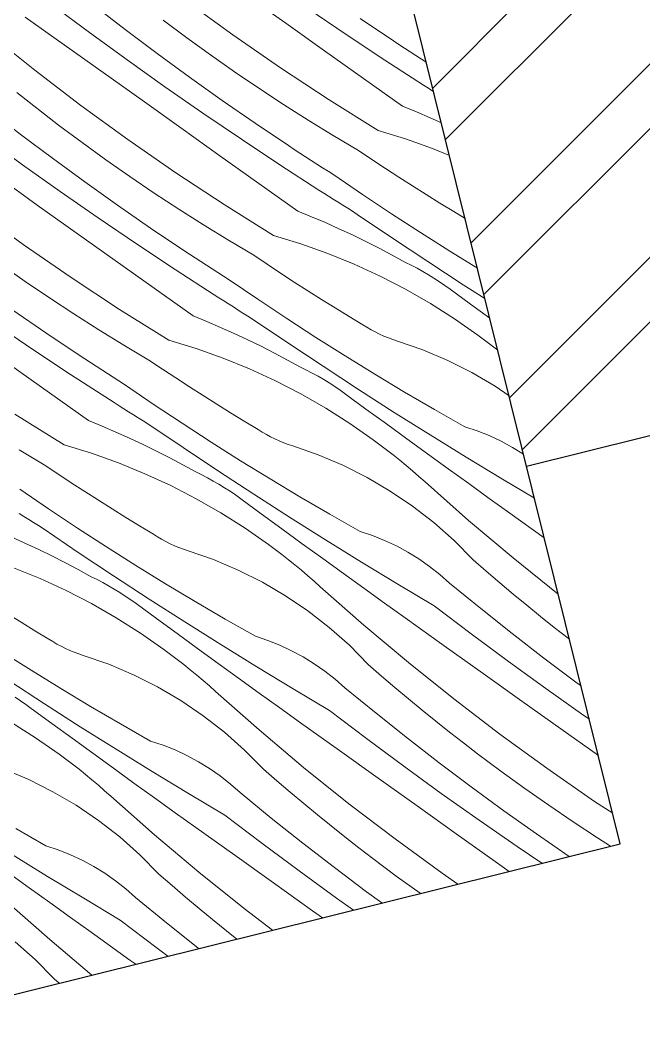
# Model space of a CAD drawing. Header units: millimetres. Extents: x -6376 to 18241, y -2739 to 17970.
# Drawn here: x 11990 to 12504, y 2060 to 2893 of the extents above; entities that cross this region are included whole.
import ezdxf

# ---------------------------------------------------------------- set-up
doc = ezdxf.new("R2010")
doc.units = ezdxf.units.MM
doc.header["$MEASUREMENT"] = 0
doc.layers.add('101 Стіни', color=7, linetype='Continuous')
doc.layers.add('102 Колони', color=7, linetype='Continuous')
doc.layers.add('101 Стіни_Ном._пера__1', color=18, linetype='Continuous', lineweight=25, true_color=0x040404)
doc.layers.add('102 Колони_Ном._пера__1', color=18, linetype='Continuous', lineweight=25, true_color=0x040404)
doc.layers.add('102 Колони_Ном._пера__3', color=255, linetype='Continuous', lineweight=13)

# ---------------------------------------------------------------- blocks, each defined once
blk = doc.blocks.new('Стіна_1', base_point=(-6376.21, -1583.91))
at = {"layer": '101 Стіни', "linetype": 'Continuous', "lineweight": 0, "true_color": 0xffffff}
h = blk.add_hatch(dxfattribs=at)
h.set_pattern_fill('Кирпич_01', style=0, pattern_type=2)
h.set_pattern_definition([(45, (0, 0), (-79.5495, 79.5495), []), (45, (-26.52, 26.52), (-79.5495, 79.5495), [])])
h.paths.add_polyline_path([(12276.88, 3049.7), (12407.07, 2525.62), (13227.2, 2729.35), (13097.01, 3253.42)])
at = {"layer": '101 Стіни_Ном._пера__1', "color": 18, "linetype": 'Continuous', "lineweight": 25, "true_color": 0x040404, "flags": 128}
blk.add_lwpolyline([(12407.07, 2525.62), (13227.2, 2729.35)], dxfattribs=at)
blk = doc.blocks.new('*X38')
at = {"layer": '102 Колони_Ном._пера__3', "color": 255, "linetype": 'Continuous', "lineweight": 13}
for p, q in [((12047.3, 2882.39), (12016.65, 2905.12)), ((12076.47, 2885.08), (12050.33, 2905.3)), ((12165.11, 2880.58), (12126.42, 2908.68)), ((12208.73, 2890.17), (12176.67, 2912.98)), ((12258.45, 2880.96), (12226.87, 2902.37)), ((12026.37, 2872.42), (11994.34, 2895.27)), ((12127.36, 2878.18), (12108, 2892.62)), ((12240.8, 2867.37), (12208.73, 2890.17)), ((12297.38, 2875.66), (12269.93, 2894.05)), ((12002.2, 2851.48), (11964.88, 2881.38)), ((12078.19, 2859.98), (12047.3, 2882.39)), ((12102.89, 2865.22), (12076.47, 2885.08)), ((12204.45, 2853.39), (12165.11, 2880.58)), ((12290.26, 2859.88), (12258.45, 2880.96)), ((12058.41, 2849.59), (12026.37, 2872.42)), ((12146.92, 2864.03), (12127.36, 2878.18)), ((12302.02, 2872.6), (12297.38, 2875.66)), ((12306.67, 2869.56), (12302.02, 2872.6)), ((12129.57, 2845.73), (12102.89, 2865.22)), ((12166.7, 2850.17), (12146.92, 2864.03)), ((12272.87, 2844.58), (12240.8, 2867.37)), ((12311.32, 2866.53), (12306.67, 2869.56)), ((12315.98, 2863.51), (12311.32, 2866.53)), ((12320.64, 2860.5), (12315.98, 2863.51)), ((12109.31, 2837.91), (12078.19, 2859.98)), ((12322.29, 2839.14), (12290.26, 2859.88)), ((12324.5, 2858.02), (12320.64, 2860.5)), ((12040.21, 2822.47), (12002.2, 2851.48)), ((12090.46, 2826.77), (12058.41, 2849.59)), ((12186.69, 2836.62), (12166.7, 2850.17)), ((12244.41, 2827.14), (12204.45, 2853.39)), ((12156.51, 2826.6), (12129.57, 2845.73)), ((12304.95, 2821.8), (12272.87, 2844.58)), ((12326.23, 2836.62), (12322.29, 2839.14)), ((11998.83, 2824.14), (11987.46, 2833.17)), ((12140.66, 2816.16), (12109.31, 2837.91)), ((12206.88, 2823.37), (12186.69, 2836.62)), ((12330.18, 2834.1), (12326.23, 2836.62)), ((12330.49, 2833.91), (12330.18, 2834.1)), ((12010.27, 2815.22), (11998.83, 2824.14)), ((12078.9, 2794.36), (12040.21, 2822.47)), ((12122.52, 2803.96), (12090.46, 2826.77)), ((12183.72, 2807.84), (12156.51, 2826.6)), ((12227.26, 2810.42), (12206.88, 2823.37)), ((12284.99, 2801.84), (12244.41, 2827.14)), ((12304.95, 2821.8), (12316.31, 2817.16)), ((11990.26, 2798.87), (11964.12, 2819.09)), ((12021.79, 2806.41), (12010.27, 2815.22)), ((12172.24, 2794.75), (12140.66, 2816.16)), ((12316.31, 2817.16), (12327.59, 2812.33)), ((12041.15, 2791.97), (12021.79, 2806.41)), ((12211.17, 2789.45), (12183.72, 2807.84)), ((12247.84, 2797.78), (12227.26, 2810.42)), ((12327.59, 2812.33), (12336.88, 2808.18)), ((12016.68, 2779.01), (11990.26, 2798.87)), ((12154.59, 2781.16), (12122.52, 2803.96)), ((12268.6, 2785.45), (12247.84, 2797.78)), ((12284.99, 2801.84), (12307.47, 2794.92)), ((11991.98, 2773.77), (11961.09, 2796.18)), ((12060.71, 2777.82), (12041.15, 2791.97)), ((12118.23, 2767.18), (12078.9, 2794.36)), ((12204.05, 2773.67), (12172.24, 2794.75)), ((12215.81, 2786.39), (12211.17, 2789.45)), ((12307.47, 2794.92), (12329.62, 2787.01)), ((12186.66, 2758.37), (12154.59, 2781.16)), ((12220.46, 2783.35), (12215.81, 2786.39)), ((12225.11, 2780.32), (12220.46, 2783.35)), ((12229.77, 2777.3), (12225.11, 2780.32)), ((12279.66, 2778.03), (12268.6, 2785.45)), ((12329.62, 2787.01), (12343.55, 2781.33)), ((12023.1, 2751.7), (11991.98, 2773.77)), ((12043.36, 2759.52), (12016.68, 2779.01)), ((12080.49, 2763.96), (12060.71, 2777.82)), ((12236.08, 2752.93), (12204.05, 2773.67)), ((12234.43, 2774.29), (12229.77, 2777.3)), ((12239.1, 2771.29), (12234.43, 2774.29)), ((12290.78, 2770.69), (12279.66, 2778.03)), ((12004.25, 2740.56), (11972.2, 2763.38)), ((12100.48, 2750.41), (12080.49, 2763.96)), ((12158.2, 2740.93), (12118.23, 2767.18)), ((12243.78, 2768.3), (12239.1, 2771.29)), ((12248.47, 2765.32), (12243.78, 2768.3)), ((12272.08, 2749.21), (12248.47, 2765.32)), ((12301.94, 2763.43), (12290.78, 2770.69)), ((12313.16, 2756.24), (12301.94, 2763.43)), ((12070.3, 2740.39), (12043.36, 2759.52)), ((12218.74, 2735.59), (12186.66, 2758.37)), ((12324.43, 2749.14), (12313.16, 2756.24)), ((12054.45, 2729.95), (12023.1, 2751.7)), ((12120.67, 2737.16), (12100.48, 2750.41)), ((12240.02, 2750.41), (12236.08, 2752.93)), ((12243.97, 2747.89), (12240.02, 2750.41)), ((12247.91, 2745.38), (12243.97, 2747.89)), ((12295.87, 2733.38), (12272.08, 2749.21)), ((12335.74, 2742.11), (12324.43, 2749.14)), ((12036.31, 2717.75), (12004.25, 2740.56)), ((12097.51, 2721.62), (12070.3, 2740.39)), ((12198.78, 2715.63), (12158.2, 2740.93)), ((12251.87, 2742.88), (12247.91, 2745.38)), ((12255.82, 2740.38), (12251.87, 2742.88)), ((12259.78, 2737.89), (12255.82, 2740.38)), ((12347.11, 2735.17), (12335.74, 2742.11)), ((11992.69, 2708.15), (11954, 2736.26)), ((12086.03, 2708.54), (12054.45, 2729.95)), ((12141.05, 2724.21), (12120.67, 2737.16)), ((12218.74, 2735.59), (12230.1, 2730.95)), ((12230.1, 2730.95), (12241.38, 2726.12)), ((12263.74, 2735.4), (12259.78, 2737.89)), ((12267.71, 2732.91), (12263.74, 2735.4)), ((12296.64, 2713.37), (12267.71, 2732.91)), ((12319.85, 2717.83), (12295.87, 2733.38)), ((12356.4, 2729.58), (12347.11, 2735.17)), ((12124.96, 2703.24), (12097.51, 2721.62)), ((12161.63, 2711.57), (12141.05, 2724.21)), ((12241.38, 2726.12), (12252.58, 2721.11)), ((12068.38, 2694.95), (12036.31, 2717.75)), ((12198.78, 2715.63), (12221.26, 2708.71)), ((12252.58, 2721.11), (12263.7, 2715.92)), ((12263.7, 2715.92), (12274.73, 2710.54)), ((12325.72, 2694.06), (12296.64, 2713.37)), ((12344.01, 2702.57), (12319.85, 2717.83)), ((12032.02, 2680.97), (11992.69, 2708.15)), ((12117.84, 2687.46), (12086.03, 2708.54)), ((12182.39, 2699.24), (12161.63, 2711.57)), ((12221.26, 2708.71), (12243.41, 2700.8)), ((12274.73, 2710.54), (12285.67, 2704.99)), ((12285.67, 2704.99), (12296.52, 2699.26)), ((12129.6, 2700.18), (12124.96, 2703.24)), ((12134.25, 2697.14), (12129.6, 2700.18)), ((12138.9, 2694.11), (12134.25, 2697.14)), ((12193.45, 2691.82), (12182.39, 2699.24)), ((12243.41, 2700.8), (12265.19, 2691.92)), ((12296.52, 2699.26), (12307.27, 2693.35)), ((12366.56, 2688.7), (12344.01, 2702.57)), ((11994.28, 2677.75), (11974.5, 2691.61)), ((12100.45, 2672.16), (12068.38, 2694.95)), ((12143.56, 2691.09), (12138.9, 2694.11)), ((12148.22, 2688.08), (12143.56, 2691.09)), ((12204.57, 2684.48), (12193.45, 2691.82)), ((12265.19, 2691.92), (12286.55, 2682.08)), ((12312.1, 2690.97), (12307.27, 2693.35)), ((12316.87, 2688.49), (12312.1, 2690.97)), ((12321.58, 2685.89), (12316.87, 2688.49)), ((12354.97, 2675), (12325.72, 2694.06)), ((12071.99, 2654.72), (12032.02, 2680.97)), ((12149.87, 2666.72), (12117.84, 2687.46)), ((12152.89, 2685.08), (12148.22, 2688.08)), ((12157.57, 2682.09), (12152.89, 2685.08)), ((12162.26, 2679.11), (12157.57, 2682.09)), ((12215.73, 2677.21), (12204.57, 2684.48)), ((12286.55, 2682.08), (12307.46, 2671.31)), ((12326.23, 2683.18), (12321.58, 2685.89)), ((12330.82, 2680.36), (12326.23, 2683.18)), ((12335.33, 2677.44), (12330.82, 2680.36)), ((12014.27, 2664.2), (11994.28, 2677.75)), ((12132.53, 2649.38), (12100.45, 2672.16)), ((12185.87, 2663), (12162.26, 2679.11)), ((12226.95, 2670.03), (12215.73, 2677.21)), ((12339.78, 2674.41), (12335.33, 2677.44)), ((12344.16, 2671.28), (12339.78, 2674.41)), ((12372.8, 2663.59), (12354.97, 2675)), ((12034.46, 2650.95), (12014.27, 2664.2)), ((12153.81, 2664.2), (12149.87, 2666.72)), ((12157.76, 2661.68), (12153.81, 2664.2)), ((12238.21, 2662.93), (12226.95, 2670.03)), ((12307.46, 2671.31), (12327.87, 2659.62)), ((12361.01, 2658.94), (12344.16, 2671.28)), ((12161.7, 2659.17), (12157.76, 2661.68)), ((12165.66, 2656.67), (12161.7, 2659.17)), ((12169.61, 2654.17), (12165.66, 2656.67)), ((12209.66, 2647.17), (12185.87, 2663)), ((12249.53, 2655.9), (12238.21, 2662.93)), ((12260.9, 2648.96), (12249.53, 2655.9)), ((12327.87, 2659.62), (12347.74, 2647.04)), ((12376.82, 2647.4), (12361.01, 2658.94)), ((12011.3, 2635.41), (11984.09, 2654.18)), ((12054.84, 2638), (12034.46, 2650.95)), ((12112.57, 2629.42), (12071.99, 2654.72)), ((12132.53, 2649.38), (12143.89, 2644.74)), ((12173.57, 2651.68), (12169.61, 2654.17)), ((12177.53, 2649.19), (12173.57, 2651.68)), ((12181.5, 2646.7), (12177.53, 2649.19)), ((12210.43, 2627.16), (12181.5, 2646.7)), ((12233.64, 2631.62), (12209.66, 2647.17)), ((12272.31, 2642.1), (12260.9, 2648.96)), ((12347.74, 2647.04), (12367.03, 2633.59)), ((11999.82, 2622.33), (11968.24, 2643.74)), ((12143.89, 2644.74), (12155.17, 2639.91)), ((12155.17, 2639.91), (12166.37, 2634.9)), ((12275.65, 2639.98), (12272.31, 2642.1)), ((12279.05, 2637.98), (12275.65, 2639.98)), ((12038.75, 2617.02), (12011.3, 2635.41)), ((12075.42, 2625.36), (12054.84, 2638)), ((12166.37, 2634.9), (12177.49, 2629.71)), ((12257.8, 2616.36), (12233.64, 2631.62)), ((12282.53, 2636.1), (12279.05, 2637.98)), ((12286.06, 2634.34), (12282.53, 2636.1)), ((12289.66, 2632.71), (12286.06, 2634.34)), ((12293.31, 2631.21), (12289.66, 2632.71)), ((12297.01, 2629.84), (12293.31, 2631.21)), ((12372.55, 2629.5), (12367.03, 2633.59)), ((12031.63, 2601.25), (11999.82, 2622.33)), ((12096.18, 2613.03), (12075.42, 2625.36)), ((12112.57, 2629.42), (12135.05, 2622.5)), ((12135.05, 2622.5), (12157.2, 2614.59)), ((12177.49, 2629.71), (12188.52, 2624.33)), ((12188.52, 2624.33), (12199.46, 2618.78)), ((12239.51, 2607.85), (12210.43, 2627.16)), ((12300.76, 2628.59), (12297.01, 2629.84)), ((12321.71, 2621.3), (12300.76, 2628.59)), ((12378.02, 2625.34), (12372.55, 2629.5)), ((12383.33, 2621.2), (12378.02, 2625.34)), ((12043.39, 2613.97), (12038.75, 2617.02)), ((12048.04, 2610.93), (12043.39, 2613.97)), ((12157.2, 2614.59), (12178.98, 2605.71)), ((12199.46, 2618.78), (12210.31, 2613.04)), ((12282.15, 2601.38), (12257.8, 2616.36)), ((12342.13, 2612.65), (12321.71, 2621.3)), ((12014.24, 2585.95), (11982.17, 2608.74)), ((12052.69, 2607.9), (12048.04, 2610.93)), ((12057.35, 2604.88), (12052.69, 2607.9)), ((12107.24, 2605.61), (12096.18, 2613.03)), ((12118.35, 2598.27), (12107.24, 2605.61)), ((12178.98, 2605.71), (12200.34, 2595.87)), ((12210.31, 2613.04), (12221.06, 2607.14)), ((12225.89, 2604.76), (12221.06, 2607.14)), ((12268.76, 2588.79), (12239.51, 2607.85)), ((12361.95, 2602.7), (12342.13, 2612.65)), ((12063.66, 2580.51), (12031.63, 2601.25)), ((12062.01, 2601.87), (12057.35, 2604.88)), ((12066.68, 2598.87), (12062.01, 2601.87)), ((12071.36, 2595.88), (12066.68, 2598.87)), ((12129.52, 2591), (12118.35, 2598.27)), ((12230.66, 2602.28), (12225.89, 2604.76)), ((12235.37, 2599.68), (12230.66, 2602.28)), ((12240.02, 2596.97), (12235.37, 2599.68)), ((12244.61, 2594.15), (12240.02, 2596.97)), ((12306.66, 2586.69), (12282.15, 2601.38)), ((12381.09, 2591.48), (12361.95, 2602.7)), ((12076.05, 2592.9), (12071.36, 2595.88)), ((12099.65, 2576.79), (12076.05, 2592.9)), ((12140.74, 2583.82), (12129.52, 2591)), ((12200.34, 2595.87), (12221.25, 2585.1)), ((12249.12, 2591.23), (12244.61, 2594.15)), ((12253.57, 2588.2), (12249.12, 2591.23)), ((12298.16, 2569.97), (12268.76, 2588.79)), ((12392.65, 2583.65), (12381.09, 2591.48)), ((12046.32, 2563.17), (12014.24, 2585.95)), ((12067.6, 2577.99), (12063.66, 2580.51)), ((12152, 2576.72), (12140.74, 2583.82)), ((12221.25, 2585.1), (12241.66, 2573.41)), ((12257.95, 2585.07), (12253.57, 2588.2)), ((12274.8, 2572.73), (12257.95, 2585.07)), ((12331.35, 2572.3), (12306.66, 2586.69)), ((12071.55, 2575.47), (12067.6, 2577.99)), ((12075.49, 2572.96), (12071.55, 2575.47)), ((12079.45, 2570.46), (12075.49, 2572.96)), ((12123.45, 2560.96), (12099.65, 2576.79)), ((12163.32, 2569.69), (12152, 2576.72)), ((12241.66, 2573.41), (12261.53, 2560.83)), ((12291.68, 2560.41), (12274.8, 2572.73)), ((12356.21, 2558.2), (12331.35, 2572.3)), ((12026.36, 2543.21), (11985.78, 2568.51)), ((12083.4, 2567.96), (12079.45, 2570.46)), ((12087.36, 2565.47), (12083.4, 2567.96)), ((12091.32, 2562.98), (12087.36, 2565.47)), ((12174.69, 2562.75), (12163.32, 2569.69)), ((12327.72, 2551.39), (12298.16, 2569.97)), ((12046.32, 2563.17), (12057.68, 2558.53)), ((12057.68, 2558.53), (12068.96, 2553.7)), ((12095.29, 2560.49), (12091.32, 2562.98)), ((12124.21, 2540.95), (12095.29, 2560.49)), ((12147.43, 2545.41), (12123.45, 2560.96)), ((12186.1, 2555.88), (12174.69, 2562.75)), ((12189.44, 2553.77), (12186.1, 2555.88)), ((12261.53, 2560.83), (12280.82, 2547.38)), ((12308.58, 2548.12), (12291.68, 2560.41)), ((12366.38, 2554.79), (12356.21, 2558.2)), ((12068.96, 2553.7), (12080.16, 2548.69)), ((12080.16, 2548.69), (12091.28, 2543.49)), ((12192.84, 2551.77), (12189.44, 2553.77)), ((12196.32, 2549.89), (12192.84, 2551.77)), ((12199.85, 2548.13), (12196.32, 2549.89)), ((12203.45, 2546.5), (12199.85, 2548.13)), ((12286.34, 2543.29), (12280.82, 2547.38)), ((12325.5, 2535.85), (12308.58, 2548.12)), ((12357.43, 2533.05), (12327.72, 2551.39)), ((12376.34, 2550.8), (12366.38, 2554.79)), ((12386.06, 2546.26), (12376.34, 2550.8)), ((12009.97, 2526.82), (11989.2, 2539.15)), ((12026.36, 2543.21), (12048.84, 2536.29)), ((12091.28, 2543.49), (12102.31, 2538.12)), ((12153.3, 2521.64), (12124.21, 2540.95)), ((12171.59, 2530.14), (12147.43, 2545.41)), ((12207.1, 2545), (12203.45, 2546.5)), ((12210.8, 2543.63), (12207.1, 2545)), ((12214.55, 2542.38), (12210.8, 2543.63)), ((12235.5, 2535.09), (12214.55, 2542.38)), ((12291.81, 2539.13), (12286.34, 2543.29)), ((12297.23, 2534.9), (12291.81, 2539.13)), ((12395.5, 2541.17), (12386.06, 2546.26)), ((12404.59, 2535.58), (12395.5, 2541.17)), ((12048.84, 2536.29), (12070.99, 2528.38)), ((12102.31, 2538.12), (12113.25, 2532.57)), ((12113.25, 2532.57), (12124.1, 2526.83)), ((12255.92, 2526.44), (12235.5, 2535.09)), ((12302.59, 2530.6), (12297.23, 2534.9)), ((12307.89, 2526.23), (12302.59, 2530.6)), ((12342.43, 2523.62), (12325.5, 2535.85)), ((12387.29, 2514.96), (12357.43, 2533.05)), ((12021.03, 2519.4), (12009.97, 2526.82)), ((12070.99, 2528.38), (12092.77, 2519.5)), ((12124.1, 2526.83), (12134.85, 2520.93)), ((12195.94, 2515.17), (12171.59, 2530.14)), ((12275.74, 2516.49), (12255.92, 2526.44)), ((12313.14, 2521.79), (12307.89, 2526.23)), ((12359.39, 2511.41), (12342.43, 2523.62)), ((12032.14, 2512.06), (12021.03, 2519.4)), ((12092.77, 2519.5), (12114.13, 2509.66)), ((12139.68, 2518.55), (12134.85, 2520.93)), ((12144.45, 2516.06), (12139.68, 2518.55)), ((12149.16, 2513.47), (12144.45, 2516.06)), ((12182.55, 2502.58), (12153.3, 2521.64)), ((12220.45, 2500.48), (12195.94, 2515.17)), ((12294.88, 2505.27), (12275.74, 2516.49)), ((12318.33, 2517.29), (12313.14, 2521.79)), ((12323.46, 2512.72), (12318.33, 2517.29)), ((12413.6, 2499.31), (12387.29, 2514.96)), ((12013.44, 2490.58), (11989.84, 2506.69)), ((12043.31, 2504.79), (12032.14, 2512.06)), ((12114.13, 2509.66), (12135.04, 2498.89)), ((12153.81, 2510.76), (12149.16, 2513.47)), ((12158.4, 2507.94), (12153.81, 2510.76)), ((12162.91, 2505.02), (12158.4, 2507.94)), ((12313.24, 2492.83), (12294.88, 2505.27)), ((12359.32, 2481.09), (12323.46, 2512.72)), ((12376.37, 2499.23), (12359.39, 2511.41)), ((12054.53, 2497.61), (12043.31, 2504.79)), ((12065.79, 2490.51), (12054.53, 2497.61)), ((12135.04, 2498.89), (12155.44, 2487.2)), ((12167.36, 2501.99), (12162.91, 2505.02)), ((12171.74, 2498.86), (12167.36, 2501.99)), ((12188.59, 2486.52), (12171.74, 2498.86)), ((12211.95, 2483.76), (12182.55, 2502.58)), ((12245.14, 2486.09), (12220.45, 2500.48)), ((12393.36, 2487.07), (12376.37, 2499.23)), ((12037.24, 2474.75), (12013.44, 2490.58)), ((12077.11, 2483.48), (12065.79, 2490.51)), ((12330.75, 2479.23), (12313.24, 2492.83)), ((11993.24, 2484.25), (11989.28, 2486.75)), ((11997.19, 2481.75), (11993.24, 2484.25)), ((12001.15, 2479.25), (11997.19, 2481.75)), ((12088.48, 2476.54), (12077.11, 2483.48)), ((12155.44, 2487.2), (12175.32, 2474.62)), ((12205.47, 2474.2), (12188.59, 2486.52)), ((12241.51, 2465.18), (12211.95, 2483.76)), ((12270, 2471.99), (12245.14, 2486.09)), ((12395.93, 2450.32), (12359.32, 2481.09)), ((12421.66, 2466.87), (12393.36, 2487.07)), ((12005.11, 2476.77), (12001.15, 2479.25)), ((12009.08, 2474.28), (12005.11, 2476.77)), ((12038, 2454.74), (12009.08, 2474.28)), ((12061.22, 2459.2), (12037.24, 2474.75)), ((12099.89, 2469.67), (12088.48, 2476.54)), ((12175.32, 2474.62), (12194.61, 2461.17)), ((12222.37, 2461.91), (12205.47, 2474.2)), ((12280.17, 2468.57), (12270, 2471.99)), ((12347.35, 2464.51), (12330.75, 2479.23)), ((11982.75, 2467.49), (11993.95, 2462.48)), ((12103.23, 2467.56), (12099.89, 2469.67)), ((12106.63, 2465.56), (12103.23, 2467.56)), ((12110.1, 2463.68), (12106.63, 2465.56)), ((12113.64, 2461.92), (12110.1, 2463.68)), ((12271.22, 2446.84), (12241.51, 2465.18)), ((12290.13, 2464.59), (12280.17, 2468.57)), ((12299.84, 2460.05), (12290.13, 2464.59)), ((12362.95, 2448.75), (12347.35, 2464.51)), ((11993.95, 2462.48), (12005.07, 2457.28)), ((12005.07, 2457.28), (12016.1, 2451.91)), ((12085.38, 2443.93), (12061.22, 2459.2)), ((12117.24, 2460.29), (12113.64, 2461.92)), ((12120.89, 2458.79), (12117.24, 2460.29)), ((12124.59, 2457.42), (12120.89, 2458.79)), ((12128.34, 2456.17), (12124.59, 2457.42)), ((12149.29, 2448.88), (12128.34, 2456.17)), ((12200.13, 2457.08), (12194.61, 2461.17)), ((12205.6, 2452.92), (12200.13, 2457.08)), ((12239.29, 2449.64), (12222.37, 2461.91)), ((12309.29, 2454.96), (12299.84, 2460.05)), ((12016.1, 2451.91), (12027.04, 2446.36)), ((12067.09, 2435.43), (12038, 2454.74)), ((12169.71, 2440.23), (12149.29, 2448.88)), ((12211.02, 2448.69), (12205.6, 2452.92)), ((12216.38, 2444.39), (12211.02, 2448.69)), ((12256.22, 2437.41), (12239.29, 2449.64)), ((12318.43, 2449.35), (12309.29, 2454.96)), ((12327.23, 2443.22), (12318.43, 2449.35)), ((12373.9, 2439.22), (12362.95, 2448.75)), ((12433.19, 2420.47), (12395.93, 2450.32)), ((11984.78, 2442.17), (12006.55, 2433.29)), ((12027.04, 2446.36), (12037.89, 2440.62)), ((12037.89, 2440.62), (12048.64, 2434.72)), ((12109.73, 2428.96), (12085.38, 2443.93)), ((12189.53, 2430.28), (12169.71, 2440.23)), ((12221.68, 2440.02), (12216.38, 2444.39)), ((12226.93, 2435.58), (12221.68, 2440.02)), ((12301.08, 2428.75), (12271.22, 2446.84)), ((12335.67, 2436.61), (12327.23, 2443.22)), ((12384.92, 2429.79), (12373.9, 2439.22)), ((12006.55, 2433.29), (12027.92, 2423.45)), ((12053.47, 2432.34), (12048.64, 2434.72)), ((12058.24, 2429.85), (12053.47, 2432.34)), ((12096.34, 2416.37), (12067.09, 2435.43)), ((12232.12, 2431.08), (12226.93, 2435.58)), ((12237.25, 2426.51), (12232.12, 2431.08)), ((12273.18, 2425.2), (12256.22, 2437.41)), ((12343.73, 2429.52), (12335.67, 2436.61)), ((12027.92, 2423.45), (12048.82, 2412.68)), ((12062.95, 2427.26), (12058.24, 2429.85)), ((12067.6, 2424.55), (12062.95, 2427.26)), ((12072.19, 2421.73), (12067.6, 2424.55)), ((12134.24, 2414.27), (12109.73, 2428.96)), ((12208.67, 2419.06), (12189.53, 2430.28)), ((12273.11, 2394.88), (12237.25, 2426.51)), ((12290.16, 2413.01), (12273.18, 2425.2)), ((12331.08, 2410.9), (12301.08, 2428.75)), ((12369.31, 2408.6), (12343.73, 2429.52)), ((12396.04, 2420.47), (12384.92, 2429.79)), ((12076.7, 2418.81), (12072.19, 2421.73)), ((12081.15, 2415.78), (12076.7, 2418.81)), ((12085.53, 2412.65), (12081.15, 2415.78)), ((12125.74, 2397.55), (12096.34, 2416.37)), ((12158.93, 2399.88), (12134.24, 2414.27)), ((12227.03, 2406.62), (12208.67, 2419.06)), ((12407.24, 2411.24), (12396.04, 2420.47)), ((12048.82, 2412.68), (12069.23, 2400.99)), ((12102.38, 2400.3), (12085.53, 2412.65)), ((12244.54, 2393.02), (12227.03, 2406.62)), ((12307.15, 2400.86), (12290.16, 2413.01)), ((12361.49, 2387.85), (12331.08, 2410.9)), ((12395.17, 2388.03), (12369.31, 2408.6)), ((12418.52, 2402.11), (12407.24, 2411.24)), ((11990.9, 2397.27), (11979.58, 2404.3)), ((12002.27, 2390.33), (11990.9, 2397.27)), ((12069.23, 2400.99), (12089.11, 2388.4)), ((12119.26, 2387.99), (12102.38, 2400.3)), ((12155.3, 2378.97), (12125.74, 2397.55)), ((12183.79, 2385.78), (12158.93, 2399.88)), ((12339.18, 2378), (12307.15, 2400.86)), ((12429.88, 2393.09), (12418.52, 2402.11)), ((12013.68, 2383.46), (12002.27, 2390.33)), ((12261.14, 2378.3), (12244.54, 2393.02)), ((12309.72, 2364.11), (12273.11, 2394.88)), ((12441.32, 2384.17), (12429.88, 2393.09)), ((12017.02, 2381.35), (12013.68, 2383.46)), ((12020.42, 2379.35), (12017.02, 2381.35)), ((12089.11, 2388.4), (12108.4, 2374.96)), ((12136.16, 2375.7), (12119.26, 2387.99)), ((12193.96, 2382.36), (12183.79, 2385.78)), ((12203.92, 2378.38), (12193.96, 2382.36)), ((12392.14, 2365.12), (12361.49, 2387.85)), ((12421.31, 2367.82), (12395.17, 2388.03)), ((12442.41, 2383.34), (12441.32, 2384.17)), ((11999.17, 2357.72), (11975.01, 2372.99)), ((12023.89, 2377.47), (12020.42, 2379.35)), ((12027.43, 2375.71), (12023.89, 2377.47)), ((12031.03, 2374.08), (12027.43, 2375.71)), ((12034.68, 2372.58), (12031.03, 2374.08)), ((12038.38, 2371.21), (12034.68, 2372.58)), ((12113.92, 2370.87), (12108.4, 2374.96)), ((12153.08, 2363.43), (12136.16, 2375.7)), ((12185.01, 2360.63), (12155.3, 2378.97)), ((12213.63, 2373.84), (12203.92, 2378.38)), ((12223.08, 2368.75), (12213.63, 2373.84)), ((12276.74, 2362.54), (12261.14, 2378.3)), ((12371.21, 2355.16), (12339.18, 2378)), ((12042.13, 2369.96), (12038.38, 2371.21)), ((12063.07, 2362.67), (12042.13, 2369.96)), ((12119.39, 2366.71), (12113.92, 2370.87)), ((12124.81, 2362.48), (12119.39, 2366.71)), ((12232.21, 2363.14), (12223.08, 2368.75)), ((12347.04, 2334.22), (12309.72, 2364.11)), ((12423.03, 2342.72), (12392.14, 2365.12)), ((12447.73, 2347.96), (12421.31, 2367.82)), ((12023.51, 2342.75), (11999.17, 2357.72)), ((12083.5, 2354.02), (12063.07, 2362.67)), ((12130.17, 2358.18), (12124.81, 2362.48)), ((12135.47, 2353.81), (12130.17, 2358.18)), ((12170.01, 2351.2), (12153.08, 2363.43)), ((12214.87, 2342.54), (12185.01, 2360.63)), ((12241.02, 2357.01), (12232.21, 2363.14)), ((12249.46, 2350.4), (12241.02, 2357.01)), ((12287.68, 2353.01), (12276.74, 2362.54)), ((12010.13, 2330.16), (11980.88, 2349.22)), ((12103.32, 2344.07), (12083.5, 2354.02)), ((12140.72, 2349.37), (12135.47, 2353.81)), ((12145.91, 2344.87), (12140.72, 2349.37)), ((12186.97, 2338.99), (12170.01, 2351.2)), ((12257.51, 2343.31), (12249.46, 2350.4)), ((12298.71, 2343.58), (12287.68, 2353.01)), ((12403.25, 2332.33), (12371.21, 2355.16)), ((12451.97, 2344.86), (12447.73, 2347.96)), ((12048.03, 2328.06), (12023.51, 2342.75)), ((12122.45, 2332.85), (12103.32, 2344.07)), ((12151.04, 2340.29), (12145.91, 2344.87)), ((12186.9, 2308.67), (12151.04, 2340.29)), ((12203.95, 2326.8), (12186.97, 2338.99)), ((12244.87, 2324.69), (12214.87, 2342.54)), ((12283.1, 2322.39), (12257.51, 2343.31)), ((12309.83, 2334.26), (12298.71, 2343.58)), ((12454.15, 2320.64), (12423.03, 2342.72)), ((11990.49, 2332.6), (11985.97, 2335.52)), ((11994.94, 2329.57), (11990.49, 2332.6)), ((12140.82, 2320.41), (12122.45, 2332.85)), ((12321.02, 2325.03), (12309.83, 2334.26)), ((12385.05, 2305.21), (12347.04, 2334.22)), ((12435.3, 2309.5), (12403.25, 2332.33)), ((11999.31, 2326.44), (11994.94, 2329.57)), ((12016.17, 2314.09), (11999.31, 2326.44)), ((12039.53, 2311.34), (12010.13, 2330.16)), ((12072.72, 2313.67), (12048.03, 2328.06)), ((12220.94, 2314.65), (12203.95, 2326.8)), ((12275.28, 2301.64), (12244.87, 2324.69)), ((12308.96, 2301.82), (12283.1, 2322.39)), ((12332.3, 2315.9), (12321.02, 2325.03)), ((11983.02, 2314.78), (12002.9, 2302.19)), ((12033.05, 2301.78), (12016.17, 2314.09)), ((12158.33, 2306.81), (12140.82, 2320.41)), ((12252.97, 2291.79), (12220.94, 2314.65)), ((12343.67, 2306.88), (12332.3, 2315.9)), ((12458.79, 2317.43), (12454.15, 2320.64)), ((12069.09, 2292.76), (12039.53, 2311.34)), ((12097.58, 2299.57), (12072.72, 2313.67)), ((12174.93, 2292.09), (12158.33, 2306.81)), ((12223.51, 2277.9), (12186.9, 2308.67)), ((12355.11, 2297.96), (12343.67, 2306.88)), ((12466.22, 2287.51), (12435.3, 2309.5)), ((12002.9, 2302.19), (12022.19, 2288.75)), ((12049.95, 2289.49), (12033.05, 2301.78)), ((12107.75, 2296.15), (12097.58, 2299.57)), ((12305.93, 2278.91), (12275.28, 2301.64)), ((12335.1, 2281.61), (12308.96, 2301.82)), ((12366.63, 2289.14), (12355.11, 2297.96)), ((12423.74, 2277.1), (12385.05, 2305.21)), ((12066.87, 2277.22), (12049.95, 2289.49)), ((12098.8, 2274.42), (12069.09, 2292.76)), ((12117.71, 2292.17), (12107.75, 2296.15)), ((12127.42, 2287.63), (12117.71, 2292.17)), ((12190.53, 2276.33), (12174.93, 2292.09)), ((12285, 2268.95), (12252.97, 2291.79)), ((12385.99, 2274.7), (12366.63, 2289.14)), ((12027.71, 2284.66), (12022.19, 2288.75)), ((12033.18, 2280.5), (12027.71, 2284.66)), ((12038.6, 2276.27), (12033.18, 2280.5)), ((12136.87, 2282.54), (12127.42, 2287.63)), ((12146, 2276.93), (12136.87, 2282.54)), ((12361.52, 2261.75), (12335.1, 2281.61)), ((11997.29, 2267.81), (11976.86, 2276.45)), ((12043.96, 2271.97), (12038.6, 2276.27)), ((12083.8, 2264.99), (12066.87, 2277.22)), ((12128.66, 2256.33), (12098.8, 2274.42)), ((12154.81, 2270.8), (12146, 2276.93)), ((12201.47, 2266.8), (12190.53, 2276.33)), ((12260.83, 2248.01), (12223.51, 2277.9)), ((12336.82, 2256.51), (12305.93, 2278.91)), ((12405.56, 2260.55), (12385.99, 2274.7)), ((12463.08, 2249.92), (12423.74, 2277.1)), ((12017.11, 2257.86), (11997.29, 2267.81)), ((12049.26, 2267.6), (12043.96, 2271.97)), ((12054.51, 2263.16), (12049.26, 2267.6)), ((12100.76, 2252.78), (12083.8, 2264.99)), ((12163.25, 2264.19), (12154.81, 2270.8)), ((12171.3, 2257.1), (12163.25, 2264.19)), ((12212.5, 2257.37), (12201.47, 2266.8)), ((12317.04, 2246.12), (12285, 2268.95)), ((12036.24, 2246.64), (12017.11, 2257.86)), ((12059.69, 2258.66), (12054.51, 2263.16)), ((12064.82, 2254.08), (12059.69, 2258.66)), ((12158.66, 2238.48), (12128.66, 2256.33)), ((12196.89, 2236.18), (12171.3, 2257.1)), ((12223.62, 2248.05), (12212.5, 2257.37)), ((12367.94, 2234.43), (12336.82, 2256.51)), ((12388.2, 2242.25), (12361.52, 2261.75)), ((12425.34, 2246.7), (12405.56, 2260.55)), ((12100.69, 2222.46), (12064.82, 2254.08)), ((12117.74, 2240.59), (12100.76, 2252.78)), ((12234.81, 2238.82), (12223.62, 2248.05)), ((12298.84, 2219), (12260.83, 2248.01)), ((12477.99, 2240.12), (12463.08, 2249.92)), ((12054.61, 2234.2), (12036.24, 2246.64)), ((12134.73, 2228.44), (12117.74, 2240.59)), ((12349.09, 2223.29), (12317.04, 2246.12)), ((12415.15, 2223.12), (12388.2, 2242.25)), ((12445.32, 2233.15), (12425.34, 2246.7)), ((12072.12, 2220.6), (12054.61, 2234.2)), ((12189.07, 2215.43), (12158.66, 2238.48)), ((12222.75, 2215.61), (12196.89, 2236.18)), ((12246.09, 2229.69), (12234.81, 2238.82)), ((12399.29, 2212.69), (12367.94, 2234.43)), ((12465.51, 2219.89), (12445.32, 2233.15)), ((12011.37, 2213.35), (11986.51, 2227.46)), ((12137.3, 2191.69), (12100.69, 2222.46)), ((12166.76, 2205.58), (12134.73, 2228.44)), ((12257.46, 2220.67), (12246.09, 2229.69)), ((12381.15, 2200.48), (12349.09, 2223.29)), ((12442.03, 2204.58), (12415.15, 2223.12)), ((12088.72, 2205.88), (12072.12, 2220.6)), ((12219.72, 2192.7), (12189.07, 2215.43)), ((12248.89, 2195.4), (12222.75, 2215.61)), ((12268.9, 2211.75), (12257.46, 2220.67)), ((12337.53, 2190.89), (12298.84, 2219)), ((12476.23, 2213.08), (12465.51, 2219.89)), ((12012.59, 2188.21), (11982.88, 2206.54)), ((12021.54, 2209.94), (12011.37, 2213.35)), ((12031.5, 2205.96), (12021.54, 2209.94)), ((12041.21, 2201.42), (12031.5, 2205.96)), ((12104.32, 2190.12), (12088.72, 2205.88)), ((12198.79, 2182.74), (12166.76, 2205.58)), ((12280.42, 2202.93), (12268.9, 2211.75)), ((12419.5, 2198.99), (12399.29, 2212.69)), ((12050.66, 2196.33), (12041.21, 2201.42)), ((12299.78, 2188.49), (12280.42, 2202.93)), ((12392.64, 2192.32), (12381.15, 2200.48)), ((11997.59, 2178.77), (11980.65, 2191.01)), ((12059.79, 2190.72), (12050.66, 2196.33)), ((12068.6, 2184.59), (12059.79, 2190.72)), ((12115.26, 2180.59), (12104.32, 2190.12)), ((12174.62, 2161.8), (12137.3, 2191.69)), ((12250.61, 2170.3), (12219.72, 2192.7)), ((12275.31, 2175.54), (12248.89, 2195.4)), ((12350.58, 2181.87), (12337.53, 2190.89)), ((12042.45, 2170.12), (12012.59, 2188.21)), ((12077.04, 2177.98), (12068.6, 2184.59)), ((12230.83, 2159.91), (12198.79, 2182.74)), ((12319.35, 2174.34), (12299.78, 2188.49)), ((12014.55, 2166.57), (11997.59, 2178.77)), ((12085.09, 2170.89), (12077.04, 2177.98)), ((12126.29, 2171.16), (12115.26, 2180.59)), ((12287.94, 2166.31), (12275.31, 2175.54)), ((12319.59, 2174.17), (12319.35, 2174.34)), ((12014.48, 2136.25), (11978.61, 2167.87)), ((12031.52, 2154.38), (12014.55, 2166.57)), ((12072.45, 2152.27), (12042.45, 2170.12)), ((12110.68, 2149.97), (12085.09, 2170.89)), ((12137.41, 2161.84), (12126.29, 2171.16)), ((12264.46, 2160.47), (12250.61, 2170.3)), ((12148.6, 2152.61), (12137.41, 2161.84)), ((12197.99, 2143.96), (12174.62, 2161.8)), ((12238.94, 2154.13), (12230.83, 2159.91)), ((12048.52, 2142.23), (12031.52, 2154.38)), ((12102.86, 2129.22), (12072.45, 2152.27)), ((12136.54, 2129.4), (12110.68, 2149.97)), ((12159.88, 2143.48), (12148.6, 2152.61)), ((12080.55, 2119.37), (12048.52, 2142.23)), ((12168.5, 2136.64), (12159.88, 2143.48)), ((12002.51, 2119.67), (11985.91, 2134.39)), ((12049.26, 2107.02), (12014.48, 2136.25)), ((12111.84, 2122.56), (12102.86, 2129.22)), ((12137.23, 2128.87), (12136.54, 2129.4)), ((12018.11, 2103.91), (12002.51, 2119.67)), ((12085.31, 2115.97), (12080.55, 2119.37)), ((12022.25, 2100.31), (12018.11, 2103.91))]:
    blk.add_line(p, q, dxfattribs=at)
blk = doc.blocks.new('Колона_4', base_point=(11968.08, 2529.92))
at = {"layer": '102 Колони_Ном._пера__1', "color": 18, "linetype": 'Continuous', "lineweight": 25, "true_color": 0x040404, "flags": 128}
blk.add_lwpolyline([(11659.28, 2010.14), (12484.21, 2215.06), (12276.88, 3049.7), (11451.95, 2844.78)], close=True, dxfattribs=at)
at = {"layer": '102 Колони', "color": 18, "lineweight": 25, "true_color": 0x040404}
blk.add_blockref('*X38', (0, 0), dxfattribs=at)

msp = doc.modelspace()

# ---------------------------------------------------------------- block references
at = {"layer": '101 Стіни', "color": 18, "lineweight": 25, "true_color": 0x040404}
msp.add_blockref('Стіна_1', (-6376.21, -1583.91), dxfattribs=at)
at = {"layer": '102 Колони', "color": 18, "lineweight": 25, "true_color": 0x040404}
msp.add_blockref('Колона_4', (11968.08, 2529.92), dxfattribs=at)

doc.saveas('drawing.dxf')
